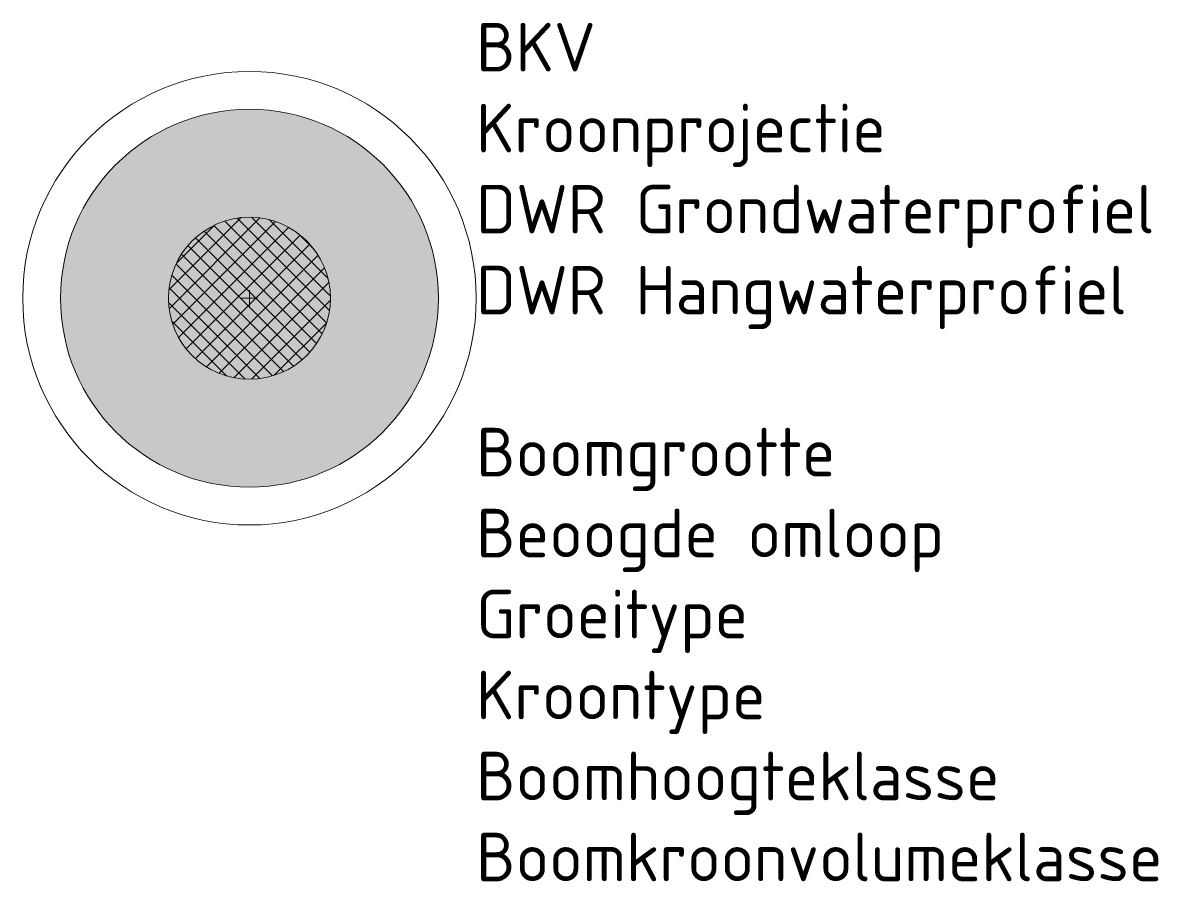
# Model space of a CAD drawing. Header units: metres. Extents: x -4.2 to 16.8, y -10.8 to 5.1.
import ezdxf

# ---------------------------------------------------------------- set-up
doc = ezdxf.new("R2010")
doc.units = ezdxf.units.M
for name, color, linetype, lineweight in [('B-GV-GR-BOOM-T18', 7, 'Continuous', 18), ('B-GV-GR-BOOM_KROON-G', 90, 'Continuous', 18), ('B-GV-GR-BOOM_KROON-V', 92, 'Continuous', 18), ('B-GV-GR-BOOM_OBSTAKELVRIJ_BOVENGRONDS-G', 10, 'Continuous', 18), ('B-GV-GR-BOOM_OBSTAKELVRIJ_ONDERGRONDS-A', 142, 'Continuous', 18), ('B-GV-GR-BOOM_OBSTAKELVRIJ_ONDERGRONDS-G', 142, 'Continuous', 18), ('B-GV-GR-BOOM_STABILITEITSKLUIT-A', 12, 'Continuous', 18), ('B-GV-GR-BOOM_STABILITEITSKLUIT-G', 10, 'Continuous', 18), ('B-GV-GR-BOOM_STAMPOSITIE-G', 7, 'Continuous', 18)]:
    doc.layers.add(name, color=color, linetype=linetype, lineweight=lineweight)
doc.styles.add('NLCS-ISO', font='NLCS-ISO.ttf')

msp = doc.modelspace()

# ---------------------------------------------------------------- hatches: boundary and pattern name
at = {"layer": 'B-GV-GR-BOOM_KROON-V'}
h = msp.add_hatch(color=256, dxfattribs=at)
edge = h.paths.add_edge_path(flags=0)
edge.add_arc((0, 0), 3.5, 0, 360)
at = {"layer": 'B-GV-GR-BOOM_OBSTAKELVRIJ_ONDERGRONDS-A'}
h = msp.add_hatch(dxfattribs=at)
h.set_pattern_fill('AGR-OBSTAKELVRIJ_ONDERGRONDS-SO', color=256, style=0, pattern_type=2)
h.set_pattern_definition([(135, (-4350, 0), (-0.141421356, -0.141421356), [])])
edge = h.paths.add_edge_path()
edge.add_arc((0, 0), 1.5, 0, 360)
at = {"layer": 'B-GV-GR-BOOM_STABILITEITSKLUIT-A'}
h = msp.add_hatch(dxfattribs=at)
h.set_pattern_fill('AGR-STABILITEITSKLUIT-SO', color=256, style=0, pattern_type=2)
h.set_pattern_definition([(45, (-4350, 0), (-0.176776695, 0.176776695), [])])
edge = h.paths.add_edge_path()
edge.add_arc((0, 0), 1.5, 0, 360)

# ---------------------------------------------------------------- linework, layer by layer
at = {"layer": 'B-GV-GR-BOOM_KROON-G'}
msp.add_circle((0, 0), 3.5, dxfattribs=at)
at = {"layer": 'B-GV-GR-BOOM_OBSTAKELVRIJ_BOVENGRONDS-G'}
msp.add_circle((0, 0), 4.2, dxfattribs=at)
at = {"layer": 'B-GV-GR-BOOM_OBSTAKELVRIJ_ONDERGRONDS-G'}
msp.add_circle((0, 0), 1.5, dxfattribs=at)
at = {"layer": 'B-GV-GR-BOOM_STABILITEITSKLUIT-G'}
msp.add_circle((0, 0), 1.5, dxfattribs=at)
at = {"layer": 'B-GV-GR-BOOM_STAMPOSITIE-G'}
for p, q in [((-0.15, 0), (0.15, 0)), ((0, 0.15), (0, -0.15))]:
    msp.add_line(p, q, dxfattribs=at)

# ---------------------------------------------------------------- texts
at = {"layer": 'B-GV-GR-BOOM-T18', "style": 'NLCS-ISO'}
for tag, p, s in [('BKV', (4.2, 4.2), 'BKV: 70 m3'), ('Kroonprojectie', (4.2, 2.7), 'Kroonprojectie: 38.4 m2'), ('DWR Grondwaterprofiel', (4.2, 1.2), 'DWR GW: 7.5 m3'), ('DWR Hangwaterprofiel', (4.2, -0.3), 'DWR HW: 12.5 m3'), ('Boomgrootte', (4.2, -3.3), 'Vormboom'), ('Beoogde omloop', (4.2, -4.8), '80 jaar'), ('Groeitype', (4.2, -6.3), 'Regulier groeiend'), ('Kroontype', (4.2, -7.8), 'Brede kroon'), ('Boomhoogteklasse', (4.2, -9.3), '< 6 m'), ('Boomkroonvolumeklasse', (4.2, -10.8), '- m3')]:
    msp.add_attdef(tag, p, s, height=0.9, dxfattribs=at)

doc.saveas('drawing.dxf')
